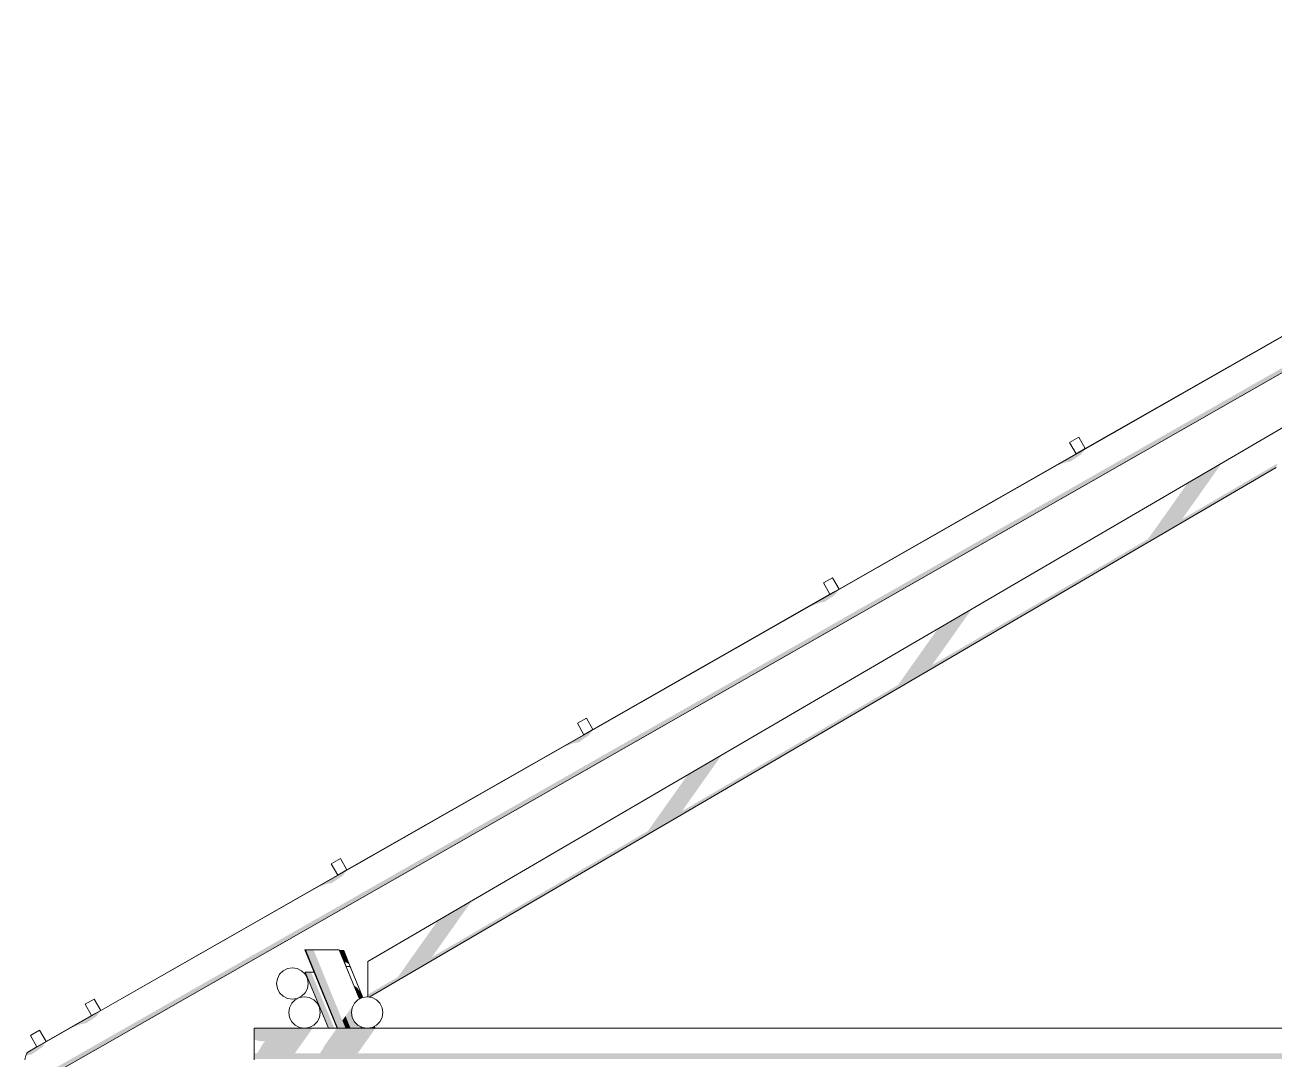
# Model space of a CAD drawing. Header units: millimetres. Extents: x -71878 to 121433, y -67383 to 83273.
# Drawn here: x 105293 to 110053, y -44773 to -40831 of the extents above; entities that cross this region are included whole.
import ezdxf

# ---------------------------------------------------------------- set-up
doc = ezdxf.new("R2010")
doc.units = ezdxf.units.MM
doc.header["$MEASUREMENT"] = 0
for name, color, linetype, lineweight in [('COLUMNAS_Pluma_Nº__1', 7, 'Continuous', 0), ('ENTIRADO_Pluma_Nº__21', 7, 'Continuous', 5), ('Vigas_Pluma_Nº__21', 7, 'Continuous', 5)]:
    doc.layers.add(name, color=color, linetype=linetype, lineweight=lineweight)
doc.layers.add('COLUMNAS_Pluma_Nº__3', color=7, linetype='Continuous', lineweight=0, true_color=0x646464)
doc.layers.add('Vigas_Pluma_Nº__3', color=7, linetype='Continuous', lineweight=0, true_color=0x646464)

msp = doc.modelspace()

# ---------------------------------------------------------------- hatches: boundary and pattern name
at = {"layer": 'COLUMNAS_Pluma_Nº__3', "linetype": 'Continuous', "lineweight": 0, "true_color": 0x191919}
for points in [[(106361.527, -44356.395), (106360.089, -44356.395), (106482.383, -44656.068), (106483.676, -44656.068), (106402.513, -44457.076), (106402.592, -44457.076)], [(106361.527, -44356.395), (106483.755, -44656.068), (106488.641, -44656.068), (106366.413, -44356.395)], [(106366.413, -44356.395), (106488.641, -44656.068), (106499.368, -44656.068), (106377.141, -44356.395)], [(106392.659, -44356.395), (106377.141, -44356.395), (106499.368, -44656.068), (106514.886, -44656.068)], [(106491.894, -44359.462), (106492.35, -44360.582), (106491.983, -44359.462)], [(106492.35, -44360.582), (106515.143, -44416.465), (106515.981, -44417.304), (106492.389, -44359.462), (106491.983, -44359.462)], [(106510.491, -44403.843), (106518.26, -44405.331), (106499.919, -44359.462), (106492.389, -44359.462)], [(106499.919, -44359.462), (106518.26, -44405.331), (106528.213, -44411.995), (106507.208, -44359.462)], [(106528.213, -44411.995), (106532.399, -44420.202), (106532.6, -44420.202), (106508.312, -44359.462), (106507.208, -44359.462)], [(106361.365, -44442.249), (106449.997, -44656.068), (106451.475, -44656.068), (106362.843, -44442.249)], [(106370.511, -44442.249), (106362.843, -44442.249), (106451.475, -44656.068), (106459.143, -44656.068)], [(106370.511, -44442.249), (106459.143, -44656.068), (106472.251, -44656.068), (106383.619, -44442.249)], [(106528.616, -44420.202), (106538.518, -44435.004), (106532.6, -44420.202)], [(106402.592, -44457.076), (106402.513, -44457.076), (106483.676, -44656.068), (106483.755, -44656.068)], [(106545.876, -44491.427), (106545.703, -44491.391), (106567.471, -44544.76), (106575.568, -44540.634), (106560.481, -44502.902)], [(106573.077, -44521.429), (106560.481, -44502.902), (106575.568, -44540.634), (106578.765, -44539.005), (106580.025, -44538.805)], [(106514.554, -44609.184), (106533.676, -44656.068), (106553.899, -44656.068), (106527.379, -44591.046)], [(106527.379, -44591.046), (106553.899, -44656.068), (106573.575, -44656.068), (106570.702, -44649.023), (106562.039, -44644.609), (106548.765, -44631.335), (106540.243, -44614.609), (106537.306, -44596.068), (106540.243, -44577.527), (106540.964, -44576.113), (106539.857, -44573.399)], [(106539.857, -44573.399), (106540.964, -44576.113), (106548.765, -44560.801)], [(106502.638, -44626.035), (106514.886, -44656.068), (106533.676, -44656.068), (106514.555, -44609.182)], [(106481.401, -44656.068), (106482.383, -44656.068), (106482.024, -44655.188)], [(106578.765, -44653.132), (106570.702, -44649.023), (106573.575, -44656.068), (106590.778, -44656.068), (106590.327, -44654.963)], [(106590.327, -44654.963), (106590.778, -44656.068), (106597.306, -44656.068)], [(106597.306, -44656.068), (106603.824, -44656.068), (106603.429, -44655.099)], [(106610.579, -44653.966), (106603.429, -44655.099), (106603.824, -44656.068), (106611.437, -44656.068)], [(106611.926, -44653.753), (106610.579, -44653.966), (106611.437, -44656.068), (106612.87, -44656.068)], [(106611.926, -44653.753), (106612.87, -44656.068), (106621.726, -44656.068), (106619.756, -44651.14), (106615.847, -44653.132)], [(106624.065, -44648.944), (106619.756, -44651.14), (106621.726, -44656.068), (106626.914, -44656.068)]]:
    msp.add_hatch(color=250, dxfattribs=at).paths.add_polyline_path(points)
at = {"layer": 'Vigas_Pluma_Nº__3', "linetype": 'Continuous', "lineweight": 0, "true_color": 0x191919}
for points in [[(112156.232, -40955.493), (105295.977, -44871.545), (105299.662, -44881.299), (112159.917, -40965.247)], [(112159.917, -40965.247), (105299.662, -44881.299), (105303.748, -44884.66), (112164.003, -40968.608)], [(112164.003, -40968.608), (108706.374, -42942.341), (112173.396, -40963.263), (112173.396, -40959.882), (112169.213, -40962.269), (112168.088, -40965.247)], [(109203.952, -42521.563), (109219.431, -42513.145), (109331.246, -42449.317), (109332.466, -42447.592), (109204.676, -42520.538)], [(109204.676, -42520.538), (109332.466, -42447.592), (109333.434, -42446.222), (109205.645, -42519.168)], [(109219.431, -42513.145), (109257.964, -42498.799), (109322.174, -42462.146), (109331.246, -42449.317)], [(110066.594, -42502.366), (106600.202, -44527.027), (106600.202, -44536.527), (106600.7, -44536.606), (110062.532, -42514.608)], [(109257.964, -42498.799), (109278.216, -42495.016), (109317.789, -42468.347), (109322.174, -42462.146)], [(109724.459, -42576.502), (109720.362, -42582.295), (109850.192, -42506.464), (109854.289, -42500.67)], [(106600.7, -44536.606), (106605.28, -44537.331), (110061.132, -42518.826), (110062.532, -42514.608)], [(109689.955, -42625.297), (109666.621, -42658.296), (109796.451, -42582.465), (109819.785, -42549.466)], [(109708.473, -42599.109), (109689.955, -42625.297), (109819.785, -42549.466), (109838.303, -42523.278)], [(109720.362, -42582.295), (109708.473, -42599.109), (109838.303, -42523.278), (109850.192, -42506.464)], [(109640.756, -42694.876), (109770.585, -42619.045), (109796.451, -42582.465), (109666.621, -42658.296)], [(109640.756, -42694.876), (109614.89, -42731.456), (109744.719, -42655.625), (109770.585, -42619.045)], [(109591.556, -42764.455), (109573.038, -42790.643), (109702.868, -42714.812), (109721.386, -42688.624)], [(109614.89, -42731.456), (109591.556, -42764.455), (109721.386, -42688.624), (109744.719, -42655.625)], [(108266.729, -43055.949), (108266.005, -43056.973), (108281.488, -43048.553), (108393.298, -42984.728), (108394.518, -42983.002)], [(108267.7, -43054.574), (108266.729, -43055.949), (108394.518, -42983.002), (108395.49, -42981.628)], [(108281.488, -43048.553), (108320.021, -43034.207), (108384.227, -42997.556), (108393.298, -42984.728)], [(108384.227, -42997.556), (108320.021, -43034.207), (108340.27, -43030.424), (108379.843, -43003.756)], [(108767.443, -43138.879), (108755.554, -43155.693), (108885.383, -43079.862), (108897.272, -43063.048)], [(108771.539, -43133.086), (108767.443, -43138.879), (108897.272, -43063.048), (108901.369, -43057.255)], [(108737.036, -43181.882), (108713.702, -43214.881), (108843.531, -43139.05), (108866.865, -43106.05)], [(108755.554, -43155.693), (108737.036, -43181.882), (108866.865, -43106.05), (108885.383, -43079.862)], [(108687.836, -43251.461), (108817.666, -43175.629), (108843.531, -43139.05), (108713.702, -43214.881)], [(108661.97, -43288.04), (108638.636, -43321.039), (108768.466, -43245.208), (108791.8, -43212.209)], [(108687.836, -43251.461), (108661.97, -43288.04), (108791.8, -43212.209), (108817.666, -43175.629)], [(108620.118, -43347.228), (108749.948, -43271.396), (108768.466, -43245.208), (108638.636, -43321.039)], [(107328.057, -43592.382), (107343.544, -43583.961), (107455.351, -43520.138), (107456.571, -43518.412), (107328.781, -43591.359)], [(107329.756, -43589.981), (107328.781, -43591.359), (107456.571, -43518.412), (107457.545, -43517.035)], [(107455.351, -43520.138), (107343.544, -43583.961), (107382.078, -43569.615), (107446.28, -43532.967)], [(107446.28, -43532.967), (107382.078, -43569.615), (107402.324, -43565.833), (107441.897, -43539.164)], [(107784.116, -43738.466), (107913.946, -43662.635), (107932.463, -43636.446), (107802.634, -43712.278)], [(107802.634, -43712.278), (107932.463, -43636.446), (107944.353, -43619.632), (107814.523, -43695.464)], [(107814.523, -43695.464), (107944.353, -43619.633), (107948.449, -43613.839), (107818.62, -43689.67)], [(107760.782, -43771.465), (107890.612, -43695.634), (107913.946, -43662.635), (107784.116, -43738.466)], [(107734.916, -43808.045), (107709.05, -43844.625), (107838.88, -43768.793), (107864.746, -43732.214)], [(107760.782, -43771.465), (107734.916, -43808.045), (107864.746, -43732.214), (107890.612, -43695.634)], [(107709.05, -43844.625), (107685.717, -43877.624), (107815.546, -43801.793), (107838.88, -43768.793)], [(107685.717, -43877.624), (107667.199, -43903.812), (107797.028, -43827.981), (107815.546, -43801.793)], [(106390.11, -44127.792), (106405.601, -44119.368), (106517.404, -44055.548), (106518.624, -44053.822), (106390.834, -44126.769)], [(106391.811, -44125.387), (106390.834, -44126.769), (106518.624, -44053.822), (106519.601, -44052.441)], [(106517.404, -44055.548), (106405.601, -44119.368), (106444.135, -44105.023), (106508.332, -44068.377)], [(106508.332, -44068.377), (106444.135, -44105.023), (106464.378, -44101.241), (106503.951, -44074.572)], [(106861.603, -44252.048), (106991.433, -44176.217), (106995.53, -44170.423), (106865.7, -44246.254)], [(106831.196, -44295.05), (106961.026, -44219.219), (106979.544, -44193.031), (106849.714, -44268.862)], [(106849.714, -44268.862), (106979.544, -44193.031), (106991.433, -44176.217), (106861.603, -44252.048)], [(106781.997, -44364.629), (106911.826, -44288.798), (106937.692, -44252.218), (106807.862, -44328.049)], [(106807.862, -44328.049), (106937.692, -44252.218), (106961.026, -44219.219), (106831.196, -44295.05)], [(106781.997, -44364.629), (106756.131, -44401.209), (106885.96, -44325.378), (106911.826, -44288.798)], [(106714.279, -44460.396), (106844.109, -44384.565), (106862.626, -44358.377), (106732.797, -44434.208)], [(106756.131, -44401.209), (106732.797, -44434.208), (106862.626, -44358.377), (106885.96, -44325.378)], [(105452.887, -44662.179), (105452.163, -44663.202), (105467.658, -44654.776), (105579.456, -44590.958), (105580.677, -44589.233)], [(105453.867, -44660.793), (105452.887, -44662.179), (105580.677, -44589.233), (105581.656, -44587.847)], [(105467.658, -44654.776), (105506.191, -44640.431), (105570.385, -44603.787), (105579.456, -44590.958)], [(105570.385, -44603.787), (105506.191, -44640.431), (105526.432, -44636.649), (105566.005, -44609.981)], [(106166.792, -44680.801), (106371.488, -44680.801), (106380.874, -44667.527), (106166.792, -44667.527)], [(106166.792, -44680.801), (106166.792, -44697.527), (106359.661, -44697.527), (106371.488, -44680.801)], [(106166.793, -44656.068), (106166.793, -44659.005), (106386.9, -44659.005), (106388.977, -44656.068)], [(106166.793, -44667.527), (106380.874, -44667.527), (106386.9, -44659.005), (106166.793, -44659.005)], [(106463.912, -44680.801), (106452.085, -44697.527), (106599.042, -44697.527), (106610.87, -44680.801)], [(106473.299, -44667.527), (106463.912, -44680.801), (106610.87, -44680.801), (106620.256, -44667.527)], [(106479.325, -44659.005), (106473.298, -44667.527), (106620.256, -44667.527), (106626.282, -44659.005)], [(106481.401, -44656.068), (106479.324, -44659.005), (106626.282, -44659.005), (106628.358, -44656.068)], [(105299.662, -44750.673), (105296.132, -44760.016), (105297.76, -44759.41), (105361.951, -44722.768), (105371.022, -44709.939)], [(105297.76, -44759.41), (105317.998, -44755.629), (105357.572, -44728.96), (105361.951, -44722.768)], [(105299.662, -44750.673), (105371.022, -44709.939), (105372.243, -44708.213), (105303.748, -44747.312)], [(105303.748, -44746.486), (105303.748, -44747.312), (105372.243, -44708.213), (105373.223, -44706.827)], [(106166.793, -44698.303), (106179.741, -44703.359), (106198.663, -44705.759), (106207.73, -44704.561), (106199.593, -44716.068), (106346.55, -44716.068), (106359.661, -44697.527), (106166.793, -44697.527)], [(106188.779, -44734.609), (106177.875, -44751.336), (106321.613, -44751.335), (106333.44, -44734.609)], [(106188.779, -44734.609), (106333.44, -44734.609), (106346.55, -44716.068), (106199.593, -44716.068), (106197.073, -44719.632)], [(106428.161, -44734.61), (106417.257, -44751.335), (106560.994, -44751.336), (106572.821, -44734.61)], [(106436.455, -44719.632), (106428.161, -44734.609), (106572.822, -44734.609), (106585.932, -44716.068), (106438.975, -44716.068)], [(106438.975, -44716.068), (106585.932, -44716.068), (106599.042, -44697.527), (106452.085, -44697.527)], [(106166.792, -44751.335), (106166.792, -44764.609), (118210.735, -44764.609), (118210.735, -44751.335)], [(106166.792, -44764.609), (106166.792, -44773.132), (118210.735, -44773.132), (118210.735, -44764.609)]]:
    msp.add_hatch(color=250, dxfattribs=at).paths.add_polyline_path(points)

# ---------------------------------------------------------------- linework, layer by layer
at = {"layer": 'COLUMNAS_Pluma_Nº__1', "linetype": 'Continuous'}
for p, q in [((106361.527, -44356.395), (106360.089, -44356.395)), ((106360.089, -44356.395), (106482.383, -44656.068)), ((106361.527, -44356.395), (106366.413, -44356.395)), ((106483.755, -44656.068), (106361.527, -44356.395)), ((106366.413, -44356.395), (106377.141, -44356.395)), ((106377.141, -44356.395), (106392.659, -44356.395)), ((106392.659, -44356.395), (106411.449, -44356.395)), ((106411.449, -44356.395), (106431.672, -44356.395)), ((106431.672, -44356.395), (106451.348, -44356.395)), ((106451.348, -44356.395), (106468.551, -44356.395)), ((106468.551, -44356.395), (106481.597, -44356.395)), ((106481.597, -44356.395), (106489.209, -44356.395)), ((106489.209, -44356.395), (106490.642, -44356.395)), ((106567.471, -44544.76), (106490.642, -44356.395)), ((106491.978, -44359.462), (106491.894, -44359.462)), ((106491.978, -44359.462), (106492.389, -44359.462)), ((106499.919, -44359.462), (106492.389, -44359.462)), ((106517.163, -44420.202), (106492.389, -44359.462)), ((106507.208, -44359.462), (106499.919, -44359.462)), ((106508.312, -44359.462), (106507.208, -44359.462)), ((106508.312, -44359.462), (106532.6, -44420.202)), ((106362.843, -44442.249), (106361.365, -44442.249)), ((106361.365, -44442.249), (106449.997, -44656.068)), ((106370.511, -44442.249), (106362.843, -44442.249)), ((106383.619, -44442.249), (106370.511, -44442.249)), ((106395.125, -44442.249), (106383.619, -44442.249)), ((106516.667, -44420.202), (106527.412, -44420.202)), ((106527.412, -44420.202), (106532.6, -44420.202)), ((106580.025, -44538.805), (106532.6, -44420.202)), ((106402.592, -44457.076), (106402.513, -44457.076)), ((106402.513, -44457.076), (106483.676, -44656.068)), ((106612.87, -44656.068), (106611.926, -44653.753)), ((106626.914, -44656.068), (106624.065, -44648.944))]:
    msp.add_line(p, q, dxfattribs=at)
at = {"layer": 'ENTIRADO_Pluma_Nº__21', "linetype": 'Continuous'}
for p, q in [((109273.909, -42422.628), (109308.647, -42402.798)), ((109308.647, -42402.798), (109333.435, -42446.221)), ((109298.697, -42466.051), (109273.909, -42422.628)), ((109333.435, -42446.221), (109298.697, -42466.051)), ((108335.964, -42958.035), (108370.703, -42938.204)), ((108360.752, -43001.458), (108335.964, -42958.035)), ((108370.703, -42938.204), (108395.491, -42981.627)), ((108395.491, -42981.627), (108360.752, -43001.458)), ((107398.02, -43493.441), (107432.758, -43473.61)), ((107422.808, -43536.864), (107398.02, -43493.441)), ((107432.758, -43473.61), (107457.546, -43517.033)), ((107457.546, -43517.033), (107422.808, -43536.864)), ((106460.075, -44028.847), (106494.813, -44009.017)), ((106494.813, -44009.017), (106519.602, -44052.44)), ((106484.863, -44072.27), (106460.075, -44028.847)), ((106519.602, -44052.44), (106484.863, -44072.27)), ((105522.13, -44564.254), (105556.869, -44544.423)), ((105556.869, -44544.423), (105581.657, -44587.846)), ((105546.919, -44607.677), (105522.13, -44564.254)), ((105581.657, -44587.846), (105546.919, -44607.677)), ((105313.698, -44683.232), (105348.436, -44663.402)), ((105338.486, -44726.655), (105313.698, -44683.232)), ((105348.436, -44663.402), (105373.224, -44706.825)), ((105373.224, -44706.825), (105338.486, -44726.655))]:
    msp.add_line(p, q, dxfattribs=at)
at = {"layer": 'Vigas_Pluma_Nº__21', "linetype": 'Continuous'}
for p, q in [((105303.748, -44747.312), (112164.003, -40831.261)), ((105303.748, -44884.66), (112164.003, -40968.608)), ((108706.373, -42942.341), (112173.396, -40963.263)), ((112016.165, -41237.955), (106600.202, -44401.327)), ((109333.435, -42446.222), (110236.642, -41930.645)), ((108706.373, -42804.167), (109298.697, -42466.051)), ((110061.132, -42518.826), (106605.28, -44537.331)), ((108395.491, -42981.628), (108706.373, -42804.167)), ((108706.373, -42804.167), (108706.373, -42804.985)), ((105303.748, -44884.66), (108706.373, -42942.341)), ((107457.546, -43517.034), (108360.752, -43001.458)), ((106519.602, -44052.441), (107422.808, -43536.864)), ((105581.657, -44587.847), (106484.863, -44072.27)), ((106600.202, -44404.728), (106600.202, -44401.327)), ((106600.202, -44414.598), (106600.202, -44404.728)), ((106263.5, -44450.15), (106254.978, -44466.876)), ((106276.774, -44436.876), (106263.5, -44450.15)), ((106293.5, -44428.353), (106276.774, -44436.876)), ((106312.041, -44425.417), (106293.5, -44428.353)), ((106330.582, -44428.353), (106312.041, -44425.417)), ((106347.308, -44436.876), (106330.582, -44428.353)), ((106360.582, -44450.15), (106347.308, -44436.876)), ((106369.105, -44466.876), (106360.582, -44450.15)), ((106600.202, -44429.97), (106600.202, -44414.598)), ((106600.202, -44449.34), (106600.202, -44429.97)), ((106600.202, -44470.812), (106600.202, -44449.34)), ((106254.978, -44466.876), (106252.041, -44485.417)), ((106252.041, -44485.417), (106254.978, -44503.958)), ((106254.978, -44503.958), (106263.5, -44520.684)), ((106360.582, -44520.684), (106369.105, -44503.958)), ((106372.041, -44485.417), (106369.105, -44466.876)), ((106369.105, -44503.958), (106372.041, -44485.417)), ((106600.202, -44492.284), (106600.202, -44470.812)), ((106600.202, -44511.655), (106600.202, -44492.284)), ((106263.5, -44520.684), (106276.774, -44533.958)), ((106276.774, -44533.958), (106293.5, -44542.48)), ((106293.5, -44542.48), (106312.041, -44545.417)), ((106309.384, -44560.801), (106322.657, -44547.527)), ((106312.041, -44545.417), (106330.582, -44542.48)), ((106322.657, -44547.527), (106339.384, -44539.005)), ((106330.582, -44542.48), (106347.308, -44533.958)), ((106339.384, -44539.005), (106357.925, -44536.068)), ((106347.308, -44533.958), (106360.582, -44520.684)), ((106357.925, -44536.068), (106376.466, -44539.005)), ((106376.466, -44539.005), (106393.192, -44547.527)), ((106393.192, -44547.527), (106406.466, -44560.801)), ((106562.039, -44547.527), (106548.765, -44560.801)), ((106578.765, -44539.005), (106562.039, -44547.527)), ((106597.306, -44536.068), (106578.765, -44539.005)), ((106615.847, -44539.005), (106597.306, -44536.068)), ((106600.202, -44527.027), (106600.202, -44511.655)), ((106600.202, -44536.527), (106600.202, -44527.027)), ((106632.573, -44547.527), (106615.847, -44539.005)), ((106645.847, -44560.801), (106632.573, -44547.527)), ((106297.925, -44596.068), (106300.861, -44577.527)), ((106300.861, -44614.609), (106297.925, -44596.068)), ((106300.861, -44577.527), (106309.384, -44560.801)), ((106406.466, -44560.801), (106414.988, -44577.527)), ((106414.988, -44577.527), (106417.925, -44596.068)), ((106417.925, -44596.068), (106414.988, -44614.609)), ((106540.243, -44577.527), (106537.306, -44596.068)), ((106537.306, -44596.068), (106540.243, -44614.609)), ((106548.765, -44560.801), (106540.243, -44577.527)), ((106654.37, -44577.527), (106645.847, -44560.801)), ((106657.306, -44596.068), (106654.37, -44577.527)), ((106654.37, -44614.609), (106657.306, -44596.068)), ((105373.224, -44706.826), (105546.919, -44607.677)), ((106309.384, -44631.335), (106300.861, -44614.609)), ((106322.657, -44644.609), (106309.384, -44631.335)), ((106339.384, -44653.132), (106322.657, -44644.609)), ((106393.192, -44644.609), (106376.466, -44653.132)), ((106406.466, -44631.335), (106393.192, -44644.609)), ((106414.988, -44614.609), (106406.466, -44631.335)), ((106540.243, -44614.609), (106548.765, -44631.335)), ((106548.765, -44631.335), (106562.039, -44644.609)), ((106562.039, -44644.609), (106578.765, -44653.132)), ((106615.847, -44653.132), (106632.573, -44644.609)), ((106632.573, -44644.609), (106645.847, -44631.335)), ((106645.847, -44631.335), (106654.37, -44614.609)), ((106166.792, -44656.068), (106166.792, -44659.005)), ((106166.792, -44656.068), (118210.735, -44656.068)), ((106166.792, -44659.005), (106166.792, -44667.527)), ((106166.792, -44667.527), (106166.792, -44680.801)), ((106166.792, -44680.801), (106166.792, -44697.527)), ((106357.925, -44656.068), (106339.384, -44653.132)), ((106376.466, -44653.132), (106357.925, -44656.068)), ((106578.765, -44653.132), (106597.306, -44656.068)), ((106597.306, -44656.068), (106615.847, -44653.132)), ((105303.748, -44746.486), (105338.486, -44726.656)), ((106166.792, -44697.527), (106166.792, -44716.068)), ((106166.792, -44716.068), (106166.792, -44734.609)), ((106166.792, -44734.609), (106166.792, -44751.335)), ((105295.977, -44760.428), (105293.052, -44775.621)), ((105299.662, -44750.673), (105295.977, -44760.428)), ((105303.748, -44747.312), (105299.662, -44750.673)), ((105303.748, -44746.486), (105303.748, -44747.312)), ((106166.792, -44751.335), (106166.792, -44764.609)), ((106166.792, -44764.609), (106166.792, -44773.132)), ((106166.792, -44773.132), (106166.792, -44776.068))]:
    msp.add_line(p, q, dxfattribs=at)

doc.saveas('drawing.dxf')
